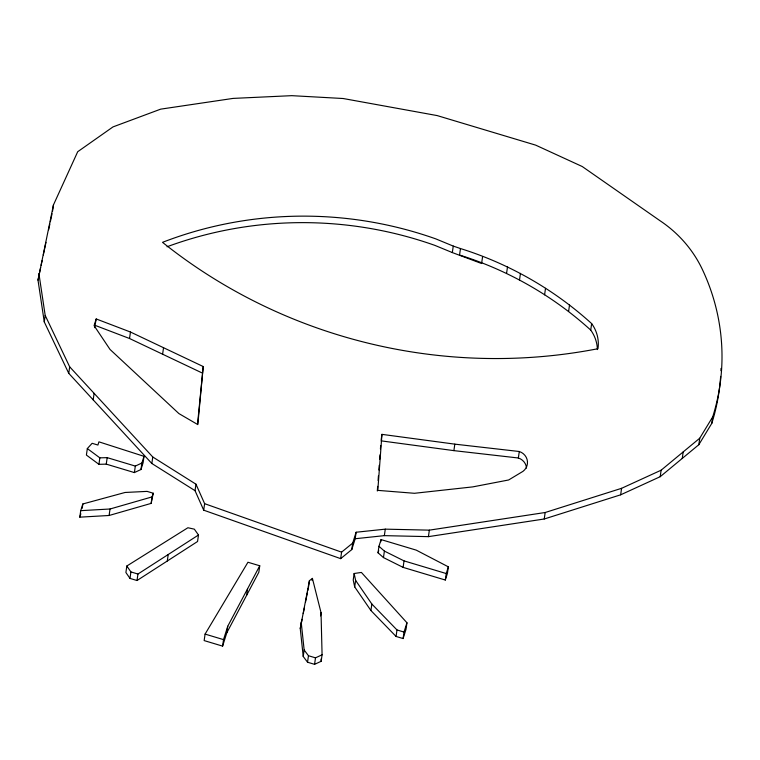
<?xml version="1.0" encoding="UTF-8"?>
<svg xmlns="http://www.w3.org/2000/svg" width="760" height="760" viewBox="0 0 760 760"><rect width="100%" height="100%" fill="white"/><g stroke="black" fill="none" stroke-linecap="round" stroke-linejoin="round"><path stroke-width="1.14" d="M377.312 491.026L377.653 486.362M378.09 480.519L378.433 475.855M378.869 470.022L379.212 465.358M379.639 459.515L379.99 454.851M380.418 449.017L380.684 445.512M381.947 434.359L377.805 490.371L414.438 493.297L472.729 486.894L508.639 479.978L520.999 472.539A11.951 11.409 8.1 0 0 527.459 461.558A11.951 11.409 8.1 0 0 519.279 451.506L454.812 444.144L381.947 434.359L381.178 439.764M197.543 424.127L203.224 366.538L130.464 332.025L96.206 318.953L94.088 325.651L110.029 349.448L178.894 413.573L197.818 424.602L203.224 366.538M195.044 490.684L151.839 463.495L68.742 373.322L44.27 321.917L38 280.117L53.447 204.934L77.701 151.725L112.993 126.91L160.692 109.145L233.13 98.401L291.783 95.665L343.149 98.515L437.18 115.587L535.658 145.132L582.245 166.525L659.889 220.637A122.521 116.983 8.1 0 1 702.42 269.572A219.82 209.883 8.1 0 1 712.7 416.908L711.778 423.396L698.82 444.704L660.202 476.691L620.654 494.817L544.245 518.994L428.421 536.645L384.351 535.639L355.195 538.736L351.776 549.584L340.67 558.647L203.699 510.178L195.044 490.684L195.975 484.196L152.769 456.998L69.673 366.823L45.191 315.428L38.921 273.628M52.525 211.432L53.447 204.934M44.27 321.917L45.191 315.428M68.742 373.322L69.673 366.823M94.572 327.674L96.206 318.953M93.186 399.836L94.107 393.347M87.324 448.571L86.403 455.069L98.923 464.331L106.257 464.132L134.397 472.577L140.97 469.509L143.079 462.811L144.011 456.323L98.923 441.845L97.916 445.046L92.131 443.308L87.324 448.571L99.845 457.843L107.188 457.644L135.318 466.079L141.892 463.02L144.011 456.323M79.8 517.161L80.721 510.663L82.84 503.965L125.077 492.47L147.07 491.387L153.225 493.231L151.155 503.386L109.098 515.489L79.8 517.161L80.855 513.808M82.222 508.297L82.84 503.965M98.923 464.331L99.845 457.843M106.257 464.132L107.188 457.644M202.293 373.036L129.542 338.513L130.464 332.025M109.098 515.489L110.029 509L152.076 496.897L153.225 493.231M134.397 472.577L135.318 466.079M126.825 566.019L125.903 572.517L129.979 578.408L137.018 580.517L197.562 541.5L198.493 535.002L194.332 529.159L187.9 527.744L126.825 566.019L130.91 571.919L137.94 574.028L198.493 535.002M140.97 469.509L141.892 463.02M129.979 578.408L130.91 571.919M162.611 354.207L163.533 347.709M151.839 463.495L152.769 456.998M137.018 580.517L137.94 574.028M151.155 503.386L152.076 496.897M167.295 561.003L168.216 554.515M203.699 510.178L204.63 503.681L195.975 484.196M205.086 634.096L204.155 640.585L222.604 646.123L226.832 632.719L227.762 626.221L259.749 565.782L247.95 562.248L205.086 634.096L223.525 639.625L222.604 646.123M246.639 595.298L247.56 588.81M259.749 565.782L258.818 572.28L226.832 632.719M300.248 628.491L309.424 580.688L312.417 578.398L321.034 612.655L322.078 654.806L321.157 661.304L314.573 664.335L307.534 662.226L303.231 656.478L300.248 628.491L302.081 619.305M308.493 587.186L309.424 580.688M312.103 580.564L312.417 578.398M303.231 656.478L304.152 649.99L301.169 621.994M307.534 662.226L308.465 655.728L304.152 649.99M320.568 615.904L321.034 612.655M314.573 664.335L315.495 657.837L322.078 654.806M340.67 558.647L341.591 552.149L352.697 543.086L356.117 532.237L385.282 529.15L429.352 530.147L545.167 512.506L621.575 488.319L661.124 470.202L699.741 438.206L712.7 416.908M351.776 549.584L352.697 543.086M355.195 538.736L356.117 532.237M354.141 573.505L353.219 580.003L354.692 586.9L370.918 610.536L396.065 636.452L403.094 638.561L406.03 629.261L406.952 622.772L361.389 572.432L354.141 573.505L355.623 580.412L354.692 586.9M378.034 552.786L378.955 546.288L381.073 539.591L416.242 550.135L448.352 566.836L447.431 573.334L445.312 580.032L403.104 567.378L383.467 557.583L378.034 552.786L378.736 550.553M370.918 610.536L371.849 604.038L355.623 580.412M380.76 541.756L381.073 539.591M384.351 535.639L385.282 529.15M383.467 557.583L384.389 551.086L378.955 546.288M403.104 567.378L404.035 560.88L384.389 551.086M396.065 636.452L396.986 629.954L371.849 604.038M482.534 257.013L481.602 263.511L452.333 252.576L453.255 246.088L435.822 238.887A378.708 361.579 8.1 0 0 162.516 242.335A514.235 490.969 8.1 0 0 597.968 348.716A36.755 35.093 8.1 0 0 591.65 323.599C554.011 289.408 509.019 263.71 460.474 248.548L453.255 246.088M403.094 638.561L404.016 632.063L406.952 622.772M460.474 248.548L459.543 255.037C508.089 270.199 553.09 295.906 590.729 330.096A36.755 35.093 8.1 0 1 597.389 349.581M428.421 536.645L429.352 530.147M381.026 440.847L453.891 450.632L454.812 444.144M445.312 580.032L446.234 573.543L448.352 566.836M506.616 273.106L507.537 266.617M519.526 279.86L520.457 273.372M526.538 468.055A11.951 11.409 8.1 0 0 518.358 457.995L519.279 451.506M544.597 294.832L545.519 288.334M568.622 311.305L569.544 304.817M544.245 518.994L545.167 512.506M590.729 330.096L591.65 323.599M620.654 494.817L621.575 488.319M660.202 476.691L661.124 470.202M682.261 458.413L683.192 451.915M698.82 444.704L699.741 438.206M303.231 613.577L304.37 607.839M305.52 602.1L307.353 592.923M307.809 590.625L308.265 588.325M38 280.117L40.66 267.529M41.145 265.24L42.113 260.661M43.329 254.933L45.989 242.345M48.649 229.748L49.865 224.029M50.35 221.739L52.041 213.721M223.525 639.625L227.762 626.221M80.721 510.663L110.029 509M453.891 450.632L518.358 457.995M404.035 560.88L446.234 573.543M396.986 629.954L404.016 632.063M308.465 655.728L315.495 657.837M204.63 503.681L341.591 552.149M95.285 325.441L129.542 338.513M452.333 252.576L434.891 245.385A378.708 361.579 8.1 0 0 167.029 246.772M321.1 658.958L321.157 661.304M720.632 376.399A219.82 209.883 8.1 0 1 711.778 423.396M721.012 368.419A219.82 209.883 8.1 0 1 720.936 370.699"/></g></svg>
